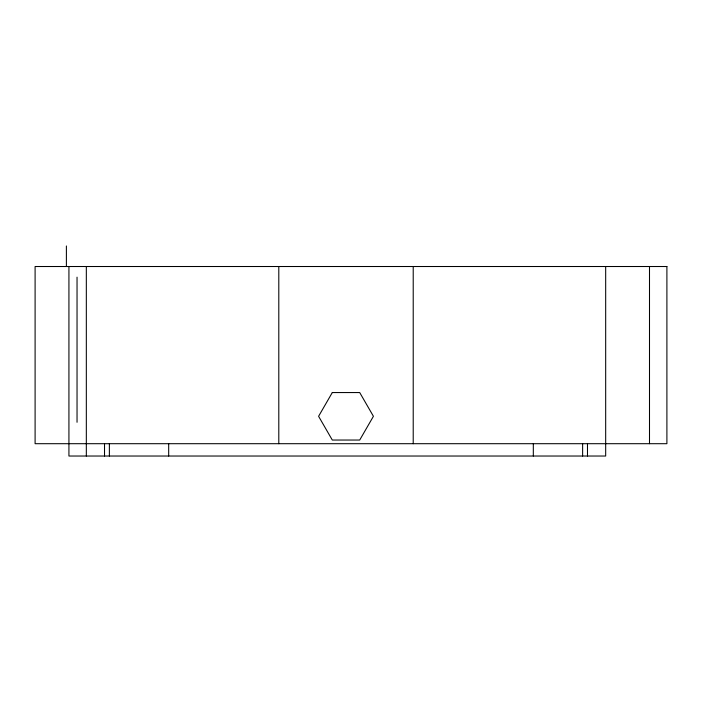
<?xml version="1.0" encoding="UTF-8"?>
<svg xmlns="http://www.w3.org/2000/svg" width="702" height="702" viewBox="0 0 702 702"><rect width="100%" height="100%" fill="white"/><g stroke="black" fill="none" stroke-linecap="round" stroke-linejoin="round"><path stroke-width="1.05" d="M649.499 266.514L649.499 443.699M605.677 266.514L605.677 456.028L68.928 456.028L68.928 266.514M587.486 443.699L587.486 456.028M582.625 443.664L582.625 456.028M533.318 443.699L533.318 456.028M413.215 266.514L413.215 443.699M278.799 266.514L278.799 443.699M168.682 443.699L168.682 456.028M109.38 443.664L109.38 456.028M104.519 443.699L104.519 456.028M86.328 266.514L86.328 456.028M77.036 277.167L77.036 422.279M66.392 245.972L66.392 266.514M332.3 392.558L318.594 416.295L332.3 440.04L359.714 440.04L373.42 416.295L359.714 392.558L332.3 392.558M666.9 266.514L35.1 266.514L35.1 443.699L666.9 443.699L666.9 266.514"/></g></svg>
